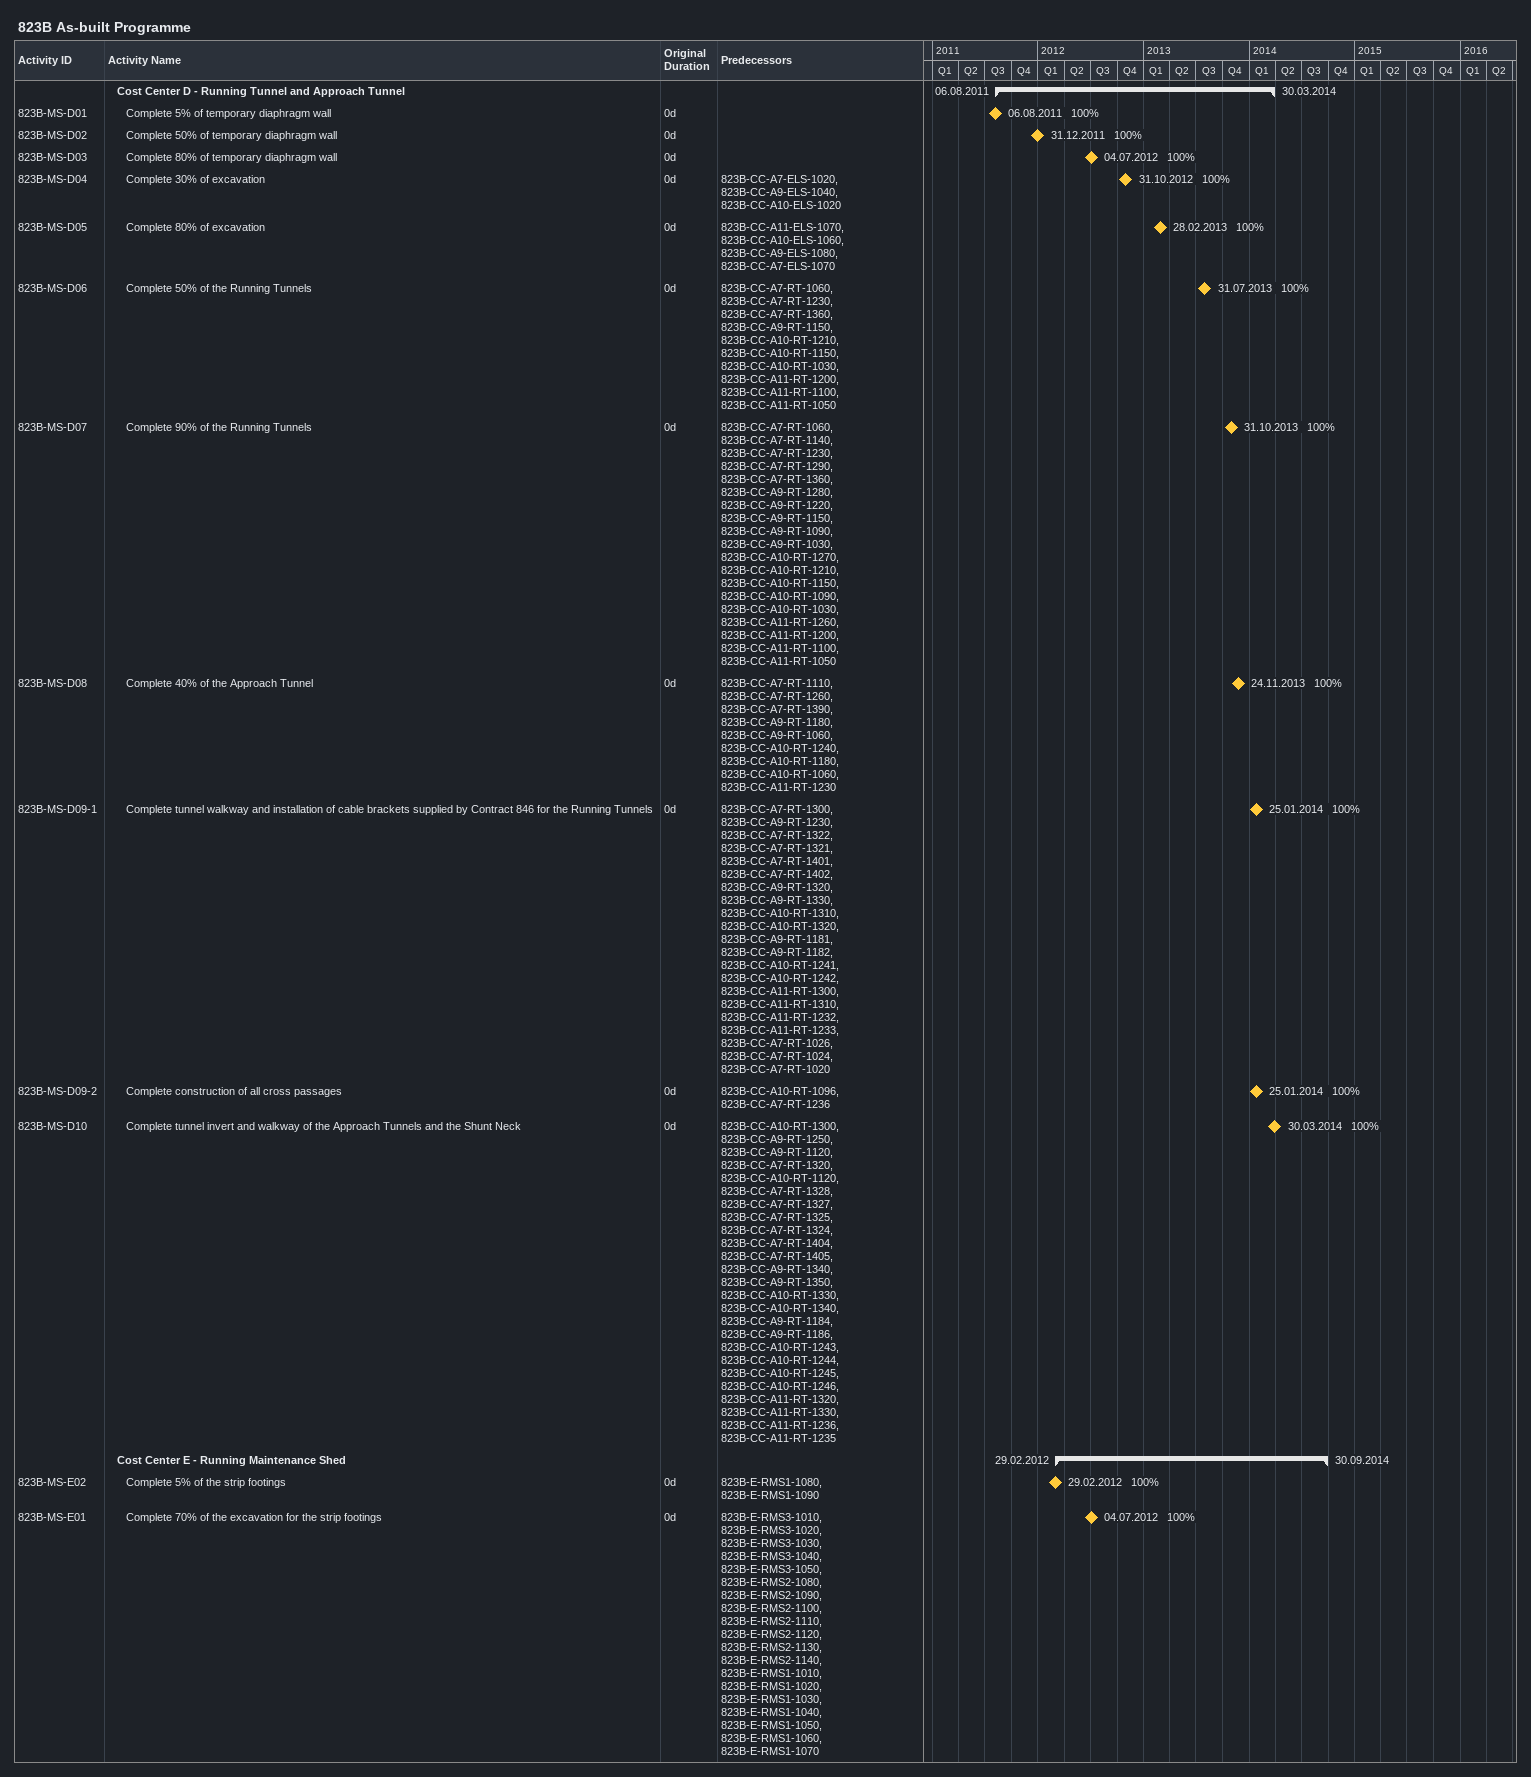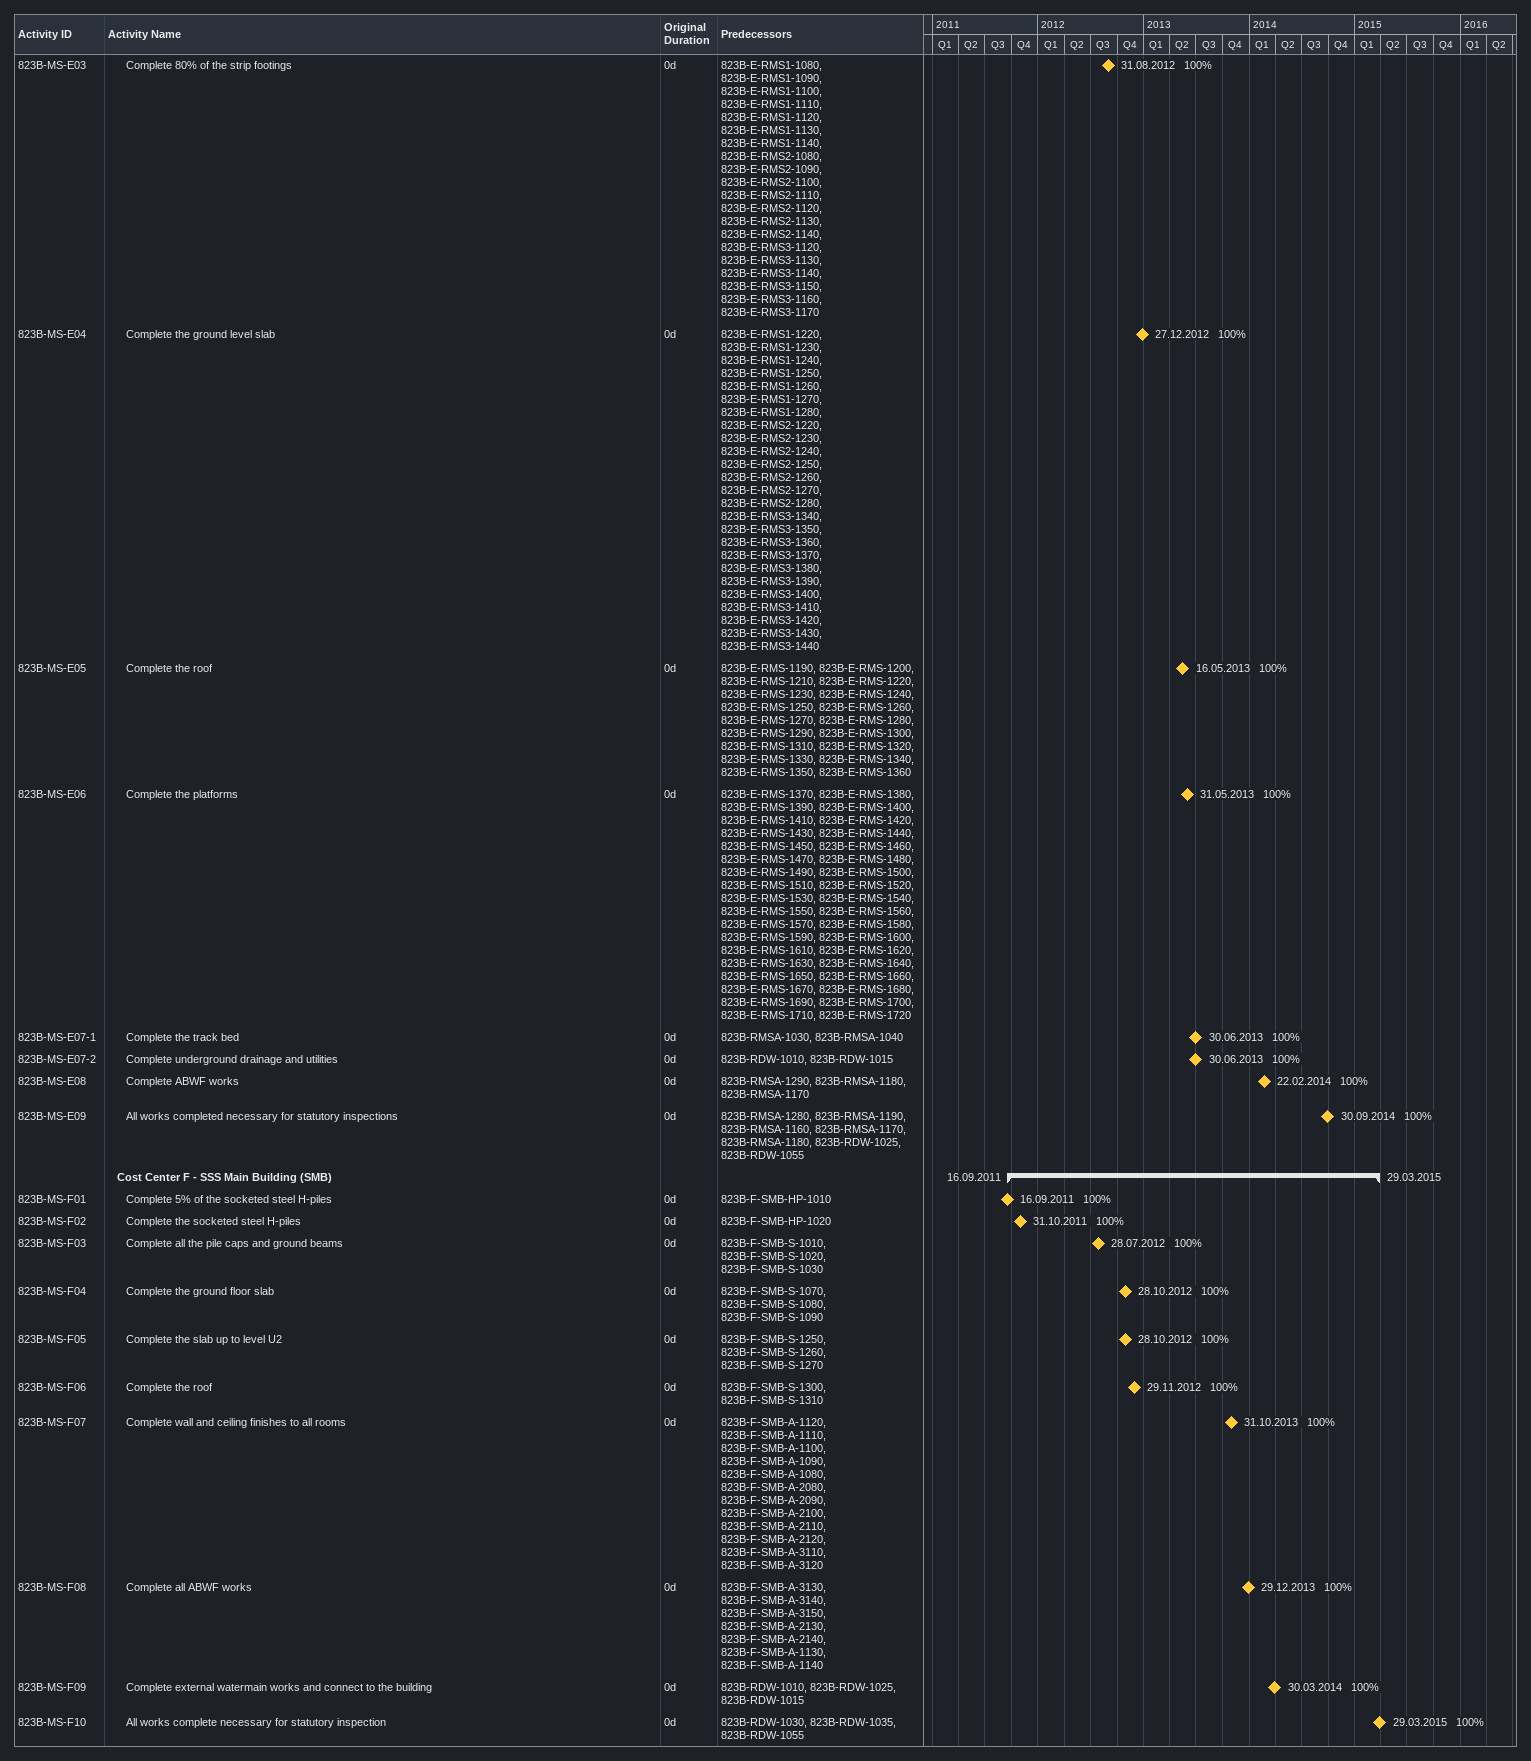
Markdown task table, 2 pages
823B As-built Programme

| ID | Level | Task | Original duration | Start | Finish | Predecessors | % complete |
|---|---|---|---|---|---|---|---|
|  | 2 | **Cost Center D - Running Tunnel and Approach Tunnel** |  | 2011-08-06 | 2014-03-30 |  |  |
| 823B-MS-D01 | 3 | Complete 5% of temporary diaphragm wall | 0d | 2011-08-06 | 2011-08-06 |  | 100 |
| 823B-MS-D02 | 3 | Complete 50% of temporary diaphragm wall | 0d | 2011-12-31 | 2011-12-31 |  | 100 |
| 823B-MS-D03 | 3 | Complete 80% of temporary diaphragm wall | 0d | 2012-07-04 | 2012-07-04 |  | 100 |
| 823B-MS-D04 | 3 | Complete 30% of excavation | 0d | 2012-10-31 | 2012-10-31 | 823B-CC-A7-ELS-1020, 823B-CC-A9-ELS-1040, 823B-CC-A10-ELS-1020 | 100 |
| 823B-MS-D05 | 3 | Complete 80% of excavation | 0d | 2013-02-28 | 2013-02-28 | 823B-CC-A11-ELS-1070, 823B-CC-A10-ELS-1060, 823B-CC-A9-ELS-1080, 823B-CC-A7-ELS-1070 | 100 |
| 823B-MS-D06 | 3 | Complete 50% of the Running Tunnels | 0d | 2013-07-31 | 2013-07-31 | 823B-CC-A7-RT-1060, 823B-CC-A7-RT-1230, 823B-CC-A7-RT-1360, 823B-CC-A9-RT-1150, 823B-CC-A10-RT-1210, 823B-CC-A10-RT-1150, 823B-CC-A10-RT-1030, 823B-CC-A11-RT-1200, 823B-CC-A11-RT-1100, 823B-CC-A11-RT-1050 | 100 |
| 823B-MS-D07 | 3 | Complete 90% of the Running Tunnels | 0d | 2013-10-31 | 2013-10-31 | 823B-CC-A7-RT-1060, 823B-CC-A7-RT-1140, 823B-CC-A7-RT-1230, 823B-CC-A7-RT-1290, 823B-CC-A7-RT-1360, 823B-CC-A9-RT-1280, 823B-CC-A9-RT-1220, 823B-CC-A9-RT-1150, 823B-CC-A9-RT-1090, 823B-CC-A9-RT-1030, 823B-CC-A10-RT-1270, 823B-CC-A10-RT-1210, 823B-CC-A10-RT-1150, 823B-CC-A10-RT-1090, 823B-CC-A10-RT-1030, 823B-CC-A11-RT-1260, 823B-CC-A11-RT-1200, 823B-CC-A11-RT-1100, 823B-CC-A11-RT-1050 | 100 |
| 823B-MS-D08 | 3 | Complete 40% of the Approach Tunnel | 0d | 2013-11-24 | 2013-11-24 | 823B-CC-A7-RT-1110, 823B-CC-A7-RT-1260, 823B-CC-A7-RT-1390, 823B-CC-A9-RT-1180, 823B-CC-A9-RT-1060, 823B-CC-A10-RT-1240, 823B-CC-A10-RT-1180, 823B-CC-A10-RT-1060, 823B-CC-A11-RT-1230 | 100 |
| 823B-MS-D09-1 | 3 | Complete tunnel walkway and installation of cable brackets supplied by Contract 846 for the Running Tunnels | 0d | 2014-01-25 | 2014-01-25 | 823B-CC-A7-RT-1300, 823B-CC-A9-RT-1230, 823B-CC-A7-RT-1322, 823B-CC-A7-RT-1321, 823B-CC-A7-RT-1401, 823B-CC-A7-RT-1402, 823B-CC-A9-RT-1320, 823B-CC-A9-RT-1330, 823B-CC-A10-RT-1310, 823B-CC-A10-RT-1320, 823B-CC-A9-RT-1181, 823B-CC-A9-RT-1182, 823B-CC-A10-RT-1241, 823B-CC-A10-RT-1242, 823B-CC-A11-RT-1300, 823B-CC-A11-RT-1310, 823B-CC-A11-RT-1232, 823B-CC-A11-RT-1233, 823B-CC-A7-RT-1026, 823B-CC-A7-RT-1024, 823B-CC-A7-RT-1020 | 100 |
| 823B-MS-D09-2 | 3 | Complete construction of all cross passages | 0d | 2014-01-25 | 2014-01-25 | 823B-CC-A10-RT-1096, 823B-CC-A7-RT-1236 | 100 |
| 823B-MS-D10 | 3 | Complete tunnel invert and walkway of the Approach Tunnels and the Shunt Neck | 0d | 2014-03-30 | 2014-03-30 | 823B-CC-A10-RT-1300, 823B-CC-A9-RT-1250, 823B-CC-A9-RT-1120, 823B-CC-A7-RT-1320, 823B-CC-A10-RT-1120, 823B-CC-A7-RT-1328, 823B-CC-A7-RT-1327, 823B-CC-A7-RT-1325, 823B-CC-A7-RT-1324, 823B-CC-A7-RT-1404, 823B-CC-A7-RT-1405, 823B-CC-A9-RT-1340, 823B-CC-A9-RT-1350, 823B-CC-A10-RT-1330, 823B-CC-A10-RT-1340, 823B-CC-A9-RT-1184, 823B-CC-A9-RT-1186, 823B-CC-A10-RT-1243, 823B-CC-A10-RT-1244, 823B-CC-A10-RT-1245, 823B-CC-A10-RT-1246, 823B-CC-A11-RT-1320, 823B-CC-A11-RT-1330, 823B-CC-A11-RT-1236, 823B-CC-A11-RT-1235 | 100 |
|  | 2 | **Cost Center E - Running Maintenance Shed** |  | 2012-02-29 | 2014-09-30 |  |  |
| 823B-MS-E02 | 3 | Complete 5% of the strip footings | 0d | 2012-02-29 | 2012-02-29 | 823B-E-RMS1-1080, 823B-E-RMS1-1090 | 100 |
| 823B-MS-E01 | 3 | Complete 70% of the excavation for the strip footings | 0d | 2012-07-04 | 2012-07-04 | 823B-E-RMS3-1010, 823B-E-RMS3-1020, 823B-E-RMS3-1030, 823B-E-RMS3-1040, 823B-E-RMS3-1050, 823B-E-RMS2-1080, 823B-E-RMS2-1090, 823B-E-RMS2-1100, 823B-E-RMS2-1110, 823B-E-RMS2-1120, 823B-E-RMS2-1130, 823B-E-RMS2-1140, 823B-E-RMS1-1010, 823B-E-RMS1-1020, 823B-E-RMS1-1030, 823B-E-RMS1-1040, 823B-E-RMS1-1050, 823B-E-RMS1-1060, 823B-E-RMS1-1070 | 100 |
| 823B-MS-E03 | 3 | Complete 80% of the strip footings | 0d | 2012-08-31 | 2012-08-31 | 823B-E-RMS1-1080, 823B-E-RMS1-1090, 823B-E-RMS1-1100, 823B-E-RMS1-1110, 823B-E-RMS1-1120, 823B-E-RMS1-1130, 823B-E-RMS1-1140, 823B-E-RMS2-1080, 823B-E-RMS2-1090, 823B-E-RMS2-1100, 823B-E-RMS2-1110, 823B-E-RMS2-1120, 823B-E-RMS2-1130, 823B-E-RMS2-1140, 823B-E-RMS3-1120, 823B-E-RMS3-1130, 823B-E-RMS3-1140, 823B-E-RMS3-1150, 823B-E-RMS3-1160, 823B-E-RMS3-1170 | 100 |
| 823B-MS-E04 | 3 | Complete the ground level slab | 0d | 2012-12-27 | 2012-12-27 | 823B-E-RMS1-1220, 823B-E-RMS1-1230, 823B-E-RMS1-1240, 823B-E-RMS1-1250, 823B-E-RMS1-1260, 823B-E-RMS1-1270, 823B-E-RMS1-1280, 823B-E-RMS2-1220, 823B-E-RMS2-1230, 823B-E-RMS2-1240, 823B-E-RMS2-1250, 823B-E-RMS2-1260, 823B-E-RMS2-1270, 823B-E-RMS2-1280, 823B-E-RMS3-1340, 823B-E-RMS3-1350, 823B-E-RMS3-1360, 823B-E-RMS3-1370, 823B-E-RMS3-1380, 823B-E-RMS3-1390, 823B-E-RMS3-1400, 823B-E-RMS3-1410, 823B-E-RMS3-1420, 823B-E-RMS3-1430, 823B-E-RMS3-1440 | 100 |
| 823B-MS-E05 | 3 | Complete the roof | 0d | 2013-05-16 | 2013-05-16 | 823B-E-RMS-1190, 823B-E-RMS-1200, 823B-E-RMS-1210, 823B-E-RMS-1220, 823B-E-RMS-1230, 823B-E-RMS-1240, 823B-E-RMS-1250, 823B-E-RMS-1260, 823B-E-RMS-1270, 823B-E-RMS-1280, 823B-E-RMS-1290, 823B-E-RMS-1300, 823B-E-RMS-1310, 823B-E-RMS-1320, 823B-E-RMS-1330, 823B-E-RMS-1340, 823B-E-RMS-1350, 823B-E-RMS-1360 | 100 |
| 823B-MS-E06 | 3 | Complete the platforms | 0d | 2013-05-31 | 2013-05-31 | 823B-E-RMS-1370, 823B-E-RMS-1380, 823B-E-RMS-1390, 823B-E-RMS-1400, 823B-E-RMS-1410, 823B-E-RMS-1420, 823B-E-RMS-1430, 823B-E-RMS-1440, 823B-E-RMS-1450, 823B-E-RMS-1460, 823B-E-RMS-1470, 823B-E-RMS-1480, 823B-E-RMS-1490, 823B-E-RMS-1500, 823B-E-RMS-1510, 823B-E-RMS-1520, 823B-E-RMS-1530, 823B-E-RMS-1540, 823B-E-RMS-1550, 823B-E-RMS-1560, 823B-E-RMS-1570, 823B-E-RMS-1580, 823B-E-RMS-1590, 823B-E-RMS-1600, 823B-E-RMS-1610, 823B-E-RMS-1620, 823B-E-RMS-1630, 823B-E-RMS-1640, 823B-E-RMS-1650, 823B-E-RMS-1660, 823B-E-RMS-1670, 823B-E-RMS-1680, 823B-E-RMS-1690, 823B-E-RMS-1700, 823B-E-RMS-1710, 823B-E-RMS-1720 | 100 |
| 823B-MS-E07-1 | 3 | Complete the track bed | 0d | 2013-06-30 | 2013-06-30 | 823B-RMSA-1030, 823B-RMSA-1040 | 100 |
| 823B-MS-E07-2 | 3 | Complete underground drainage and utilities | 0d | 2013-06-30 | 2013-06-30 | 823B-RDW-1010, 823B-RDW-1015 | 100 |
| 823B-MS-E08 | 3 | Complete ABWF works | 0d | 2014-02-22 | 2014-02-22 | 823B-RMSA-1290, 823B-RMSA-1180, 823B-RMSA-1170 | 100 |
| 823B-MS-E09 | 3 | All works completed necessary for statutory inspections | 0d | 2014-09-30 | 2014-09-30 | 823B-RMSA-1280, 823B-RMSA-1190, 823B-RMSA-1160, 823B-RMSA-1170, 823B-RMSA-1180, 823B-RDW-1025, 823B-RDW-1055 | 100 |
|  | 2 | **Cost Center F - SSS Main Building (SMB)** |  | 2011-09-16 | 2015-03-29 |  |  |
| 823B-MS-F01 | 3 | Complete 5% of the socketed steel H-piles | 0d | 2011-09-16 | 2011-09-16 | 823B-F-SMB-HP-1010 | 100 |
| 823B-MS-F02 | 3 | Complete the socketed steel H-piles | 0d | 2011-10-31 | 2011-10-31 | 823B-F-SMB-HP-1020 | 100 |
| 823B-MS-F03 | 3 | Complete all the pile caps and ground beams | 0d | 2012-07-28 | 2012-07-28 | 823B-F-SMB-S-1010, 823B-F-SMB-S-1020, 823B-F-SMB-S-1030 | 100 |
| 823B-MS-F04 | 3 | Complete the ground floor slab | 0d | 2012-10-28 | 2012-10-28 | 823B-F-SMB-S-1070, 823B-F-SMB-S-1080, 823B-F-SMB-S-1090 | 100 |
| 823B-MS-F05 | 3 | Complete the slab up to level U2 | 0d | 2012-10-28 | 2012-10-28 | 823B-F-SMB-S-1250, 823B-F-SMB-S-1260, 823B-F-SMB-S-1270 | 100 |
| 823B-MS-F06 | 3 | Complete the roof | 0d | 2012-11-29 | 2012-11-29 | 823B-F-SMB-S-1300, 823B-F-SMB-S-1310 | 100 |
| 823B-MS-F07 | 3 | Complete wall and ceiling finishes to all rooms | 0d | 2013-10-31 | 2013-10-31 | 823B-F-SMB-A-1120, 823B-F-SMB-A-1110, 823B-F-SMB-A-1100, 823B-F-SMB-A-1090, 823B-F-SMB-A-1080, 823B-F-SMB-A-2080, 823B-F-SMB-A-2090, 823B-F-SMB-A-2100, 823B-F-SMB-A-2110, 823B-F-SMB-A-2120, 823B-F-SMB-A-3110, 823B-F-SMB-A-3120 | 100 |
| 823B-MS-F08 | 3 | Complete all ABWF works | 0d | 2013-12-29 | 2013-12-29 | 823B-F-SMB-A-3130, 823B-F-SMB-A-3140, 823B-F-SMB-A-3150, 823B-F-SMB-A-2130, 823B-F-SMB-A-2140, 823B-F-SMB-A-1130, 823B-F-SMB-A-1140 | 100 |
| 823B-MS-F09 | 3 | Complete external watermain works and connect to the building | 0d | 2014-03-30 | 2014-03-30 | 823B-RDW-1010, 823B-RDW-1025, 823B-RDW-1015 | 100 |
| 823B-MS-F10 | 3 | All works complete necessary for statutory inspection | 0d | 2015-03-29 | 2015-03-29 | 823B-RDW-1030, 823B-RDW-1035, 823B-RDW-1055 | 100 |
